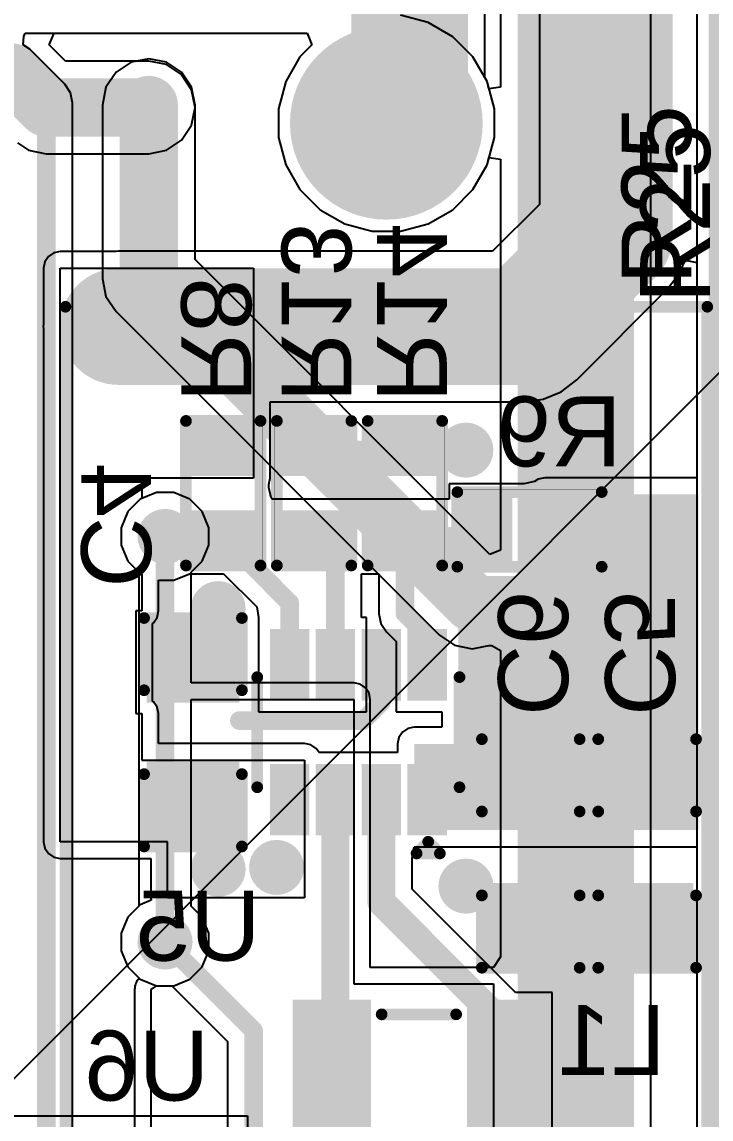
# Model space of a CAD drawing. Header units: inches. Extents: x -3 to 5389, y -3 to 5396.
# Drawn here: x 14.42 to 21.93, y 19.66 to 31.61 of the extents above; entities that cross this region are included whole.
import ezdxf

# ---------------------------------------------------------------- set-up
doc = ezdxf.new("R2010")
doc.units = ezdxf.units.IN
for name, color, linetype in [('Board_Outline', 216, 'Continuous'), ('Bottom Layer', 5, 'Continuous'), ('Bottom Overlay', 54, 'Continuous'), ('Bottom Paste', 16, 'Continuous'), ('Bottom Solder', 6, 'Continuous'), ('Mechanical 15', 56, 'Continuous'), ('Multi-Layer', 9, 'Continuous'), ('Pad Holes', 156, 'Continuous'), ('Top Layer', 1, 'Continuous'), ('Top Overlay', 2, 'Continuous'), ('Top Solder', 216, 'Continuous'), ('Via Holes', 16, 'Continuous')]:
    doc.layers.add(name, color=color, linetype=linetype)
doc.styles.add('Arial', font='', dxfattribs={"height": 0.2})
doc.styles.get('Arial').set_extended_font_data('Arial')

msp = doc.modelspace()

# ---------------------------------------------------------------- hatches: boundary and pattern name
at = {"layer": 'Bottom Layer'}
h = msp.add_hatch(color=5, dxfattribs=at)
edge = h.paths.add_edge_path()
edge.add_arc((18.393, 30.508), 1, 0, 360)
h = msp.add_hatch(color=5, dxfattribs=at)
edge = h.paths.add_edge_path()
edge.add_arc((15.802, 30.68), 0.3, 0, 360)
for points in [[(16.932, 26.718), (16.297, 26.718), (16.297, 27.175), (16.932, 27.175)], [(17.288, 27.175), (17.923, 27.175), (17.923, 26.718), (17.288, 26.718)], [(18.913, 26.718), (18.278, 26.718), (18.278, 27.175), (18.913, 27.175)], [(20.12, 22.806), (21.796, 22.806), (21.796, 26.464), (20.12, 26.464)], [(19.713, 26.4), (19.713, 25.765), (19.256, 25.765), (19.256, 26.4)], [(20.653, 26.4), (20.653, 25.765), (20.196, 25.765), (20.196, 26.4)], [(16.932, 25.778), (16.297, 25.778), (16.297, 26.235), (16.932, 26.235)], [(17.288, 26.235), (17.923, 26.235), (17.923, 25.778), (17.288, 25.778)], [(18.913, 25.778), (18.278, 25.778), (18.278, 26.235), (18.913, 26.235)], [(19.18, 23.593), (20.323, 23.593), (20.323, 25.575), (19.18, 25.575)], [(15.84, 25.016), (16.729, 25.016), (16.729, 24.254), (15.84, 24.254)], [(17.178, 24.273), (17.178, 24.943), (17.498, 24.943), (17.498, 24.273)], [(17.678, 24.273), (17.678, 24.943), (17.998, 24.943), (17.998, 24.273)], [(18.178, 24.273), (18.178, 24.943), (18.498, 24.943), (18.498, 24.273)], [(18.678, 24.273), (18.678, 24.943), (18.998, 24.943), (18.998, 24.273)], [(18.697, 22.806), (21.72, 22.806), (21.72, 23.746), (18.697, 23.746)], [(20.413, 22.933), (19.524, 22.933), (19.524, 23.695), (20.413, 23.695)], [(21.682, 22.933), (20.793, 22.933), (20.793, 23.695), (21.682, 23.695)], [(15.84, 23.492), (16.729, 23.492), (16.729, 22.73), (15.84, 22.73)], [(17.178, 22.803), (17.178, 23.473), (17.498, 23.473), (17.498, 22.803)], [(17.678, 22.803), (17.678, 23.473), (17.998, 23.473), (17.998, 22.803)], [(18.178, 22.803), (18.178, 23.473), (18.498, 23.473), (18.498, 22.803)], [(18.678, 22.803), (18.678, 23.473), (18.998, 23.473), (18.998, 22.803)], [(20.413, 21.409), (19.524, 21.409), (19.524, 22.171), (20.413, 22.171)], [(21.682, 21.409), (20.793, 21.409), (20.793, 22.171), (21.682, 22.171)], [(18.123, 18.658), (17.473, 18.658), (17.473, 20.858), (18.123, 20.858)], [(20.023, 18.658), (19.373, 18.658), (19.373, 20.858), (20.023, 20.858)]]:
    msp.add_hatch(color=5, dxfattribs=at).paths.add_polyline_path(points)
h = msp.add_hatch(color=5, dxfattribs=at)
edge = h.paths.add_edge_path()
edge.add_arc((19.261, 26.946), 0.3, 0, 360)
h = msp.add_hatch(color=5, dxfattribs=at)
edge = h.paths.add_edge_path()
edge.add_arc((15.98, 26.006), 0.3, 0, 360)
h = msp.add_hatch(color=5, dxfattribs=at)
edge = h.paths.add_edge_path()
edge.add_arc((19.329, 25.287), 0.3, 0, 360)
h = msp.add_hatch(color=5, dxfattribs=at)
edge = h.paths.add_edge_path()
edge.add_arc((16.559, 25.219), 0.3, 0, 360)
h = msp.add_hatch(color=5, dxfattribs=at)
edge = h.paths.add_edge_path()
edge.add_arc((16.559, 22.38), 0.3, 0, 360)
h = msp.add_hatch(color=5, dxfattribs=at)
edge = h.paths.add_edge_path()
edge.add_arc((17.196, 22.4), 0.3, 0, 360)
h = msp.add_hatch(color=5, dxfattribs=at)
edge = h.paths.add_edge_path()
edge.add_arc((19.261, 22.196), 0.3, 0, 360)
h = msp.add_hatch(color=5, dxfattribs=at)
edge = h.paths.add_edge_path()
edge.add_arc((15.98, 21.587), 0.3, 0, 360)
at = {"layer": 'Bottom Paste'}
for points in [[(16.932, 26.718), (16.297, 26.718), (16.297, 27.175), (16.932, 27.175)], [(17.288, 27.175), (17.923, 27.175), (17.923, 26.718), (17.288, 26.718)], [(18.913, 26.718), (18.278, 26.718), (18.278, 27.175), (18.913, 27.175)], [(19.713, 26.4), (19.713, 25.765), (19.256, 25.765), (19.256, 26.4)], [(20.653, 26.4), (20.653, 25.765), (20.196, 25.765), (20.196, 26.4)], [(16.932, 25.778), (16.297, 25.778), (16.297, 26.235), (16.932, 26.235)], [(17.288, 26.235), (17.923, 26.235), (17.923, 25.778), (17.288, 25.778)], [(18.913, 25.778), (18.278, 25.778), (18.278, 26.235), (18.913, 26.235)], [(15.84, 25.016), (16.729, 25.016), (16.729, 24.254), (15.84, 24.254)], [(17.178, 24.273), (17.178, 24.943), (17.498, 24.943), (17.498, 24.273)], [(17.678, 24.273), (17.678, 24.943), (17.998, 24.943), (17.998, 24.273)], [(18.178, 24.273), (18.178, 24.943), (18.498, 24.943), (18.498, 24.273)], [(18.678, 24.273), (18.678, 24.943), (18.998, 24.943), (18.998, 24.273)], [(20.413, 22.933), (19.524, 22.933), (19.524, 23.695), (20.413, 23.695)], [(21.682, 22.933), (20.793, 22.933), (20.793, 23.695), (21.682, 23.695)], [(15.84, 23.492), (16.729, 23.492), (16.729, 22.73), (15.84, 22.73)], [(17.178, 22.803), (17.178, 23.473), (17.498, 23.473), (17.498, 22.803)], [(17.678, 22.803), (17.678, 23.473), (17.998, 23.473), (17.998, 22.803)], [(18.178, 22.803), (18.178, 23.473), (18.498, 23.473), (18.498, 22.803)], [(18.678, 22.803), (18.678, 23.473), (18.998, 23.473), (18.998, 22.803)], [(20.413, 21.409), (19.524, 21.409), (19.524, 22.171), (20.413, 22.171)], [(21.682, 21.409), (20.793, 21.409), (20.793, 22.171), (21.682, 22.171)], [(18.123, 18.658), (17.473, 18.658), (17.473, 20.858), (18.123, 20.858)], [(20.023, 18.658), (19.373, 18.658), (19.373, 20.858), (20.023, 20.858)]]:
    msp.add_hatch(color=16, dxfattribs=at).paths.add_polyline_path(points)
at = {"layer": 'Bottom Solder'}
h = msp.add_hatch(color=6, dxfattribs=at)
edge = h.paths.add_edge_path()
edge.add_arc((18.393, 30.508), 1.051, 0, 360)
for points in [[(16.987, 26.663), (16.242, 26.663), (16.242, 27.23), (16.987, 27.23)], [(17.233, 27.23), (17.978, 27.23), (17.978, 26.663), (17.233, 26.663)], [(18.968, 26.663), (18.223, 26.663), (18.223, 27.23), (18.968, 27.23)], [(19.768, 26.455), (19.768, 25.71), (19.201, 25.71), (19.201, 26.455)], [(20.708, 26.455), (20.708, 25.71), (20.141, 25.71), (20.141, 26.455)], [(16.987, 25.723), (16.242, 25.723), (16.242, 26.29), (16.987, 26.29)], [(17.233, 26.29), (17.978, 26.29), (17.978, 25.723), (17.233, 25.723)], [(18.968, 25.723), (18.223, 25.723), (18.223, 26.29), (18.968, 26.29)], [(15.78, 25.076), (16.789, 25.076), (16.789, 24.194), (15.78, 24.194)], [(17.123, 24.218), (17.123, 24.998), (17.553, 24.998), (17.553, 24.218)], [(17.623, 24.218), (17.623, 24.998), (18.053, 24.998), (18.053, 24.218)], [(18.123, 24.218), (18.123, 24.998), (18.553, 24.998), (18.553, 24.218)], [(18.623, 24.218), (18.623, 24.998), (19.053, 24.998), (19.053, 24.218)], [(20.473, 22.873), (19.464, 22.873), (19.464, 23.755), (20.473, 23.755)], [(21.742, 22.873), (20.733, 22.873), (20.733, 23.755), (21.742, 23.755)], [(15.78, 23.552), (16.789, 23.552), (16.789, 22.67), (15.78, 22.67)], [(17.123, 22.748), (17.123, 23.528), (17.553, 23.528), (17.553, 22.748)], [(17.623, 22.748), (17.623, 23.528), (18.053, 23.528), (18.053, 22.748)], [(18.123, 22.748), (18.123, 23.528), (18.553, 23.528), (18.553, 22.748)], [(18.623, 22.748), (18.623, 23.528), (19.053, 23.528), (19.053, 22.748)], [(20.473, 21.349), (19.464, 21.349), (19.464, 22.231), (20.473, 22.231)], [(21.742, 21.349), (20.733, 21.349), (20.733, 22.231), (21.742, 22.231)], [(18.225, 18.556), (17.372, 18.556), (17.372, 20.96), (18.225, 20.96)], [(20.125, 18.556), (19.272, 18.556), (19.272, 20.96), (20.125, 20.96)]]:
    msp.add_hatch(color=6, dxfattribs=at).paths.add_polyline_path(points)
at = {"layer": 'Multi-Layer'}
h = msp.add_hatch(color=9, dxfattribs=at)
edge = h.paths.add_edge_path()
edge.add_arc((18.393, 30.508), 1, 0, 360)
at = {"layer": 'Pad Holes'}
h = msp.add_hatch(color=7, dxfattribs=at)
edge = h.paths.add_edge_path()
edge.add_arc((18.393, 30.508), 0.6, 0, 360)
at = {"layer": 'Top Layer'}
h = msp.add_hatch(color=1, dxfattribs=at)
edge = h.paths.add_edge_path()
edge.add_arc((18.393, 30.508), 1, 0, 360)
h = msp.add_hatch(color=1, dxfattribs=at)
edge = h.paths.add_edge_path()
edge.add_arc((15.802, 30.68), 0.3, 0, 360)
h = msp.add_hatch(color=1, dxfattribs=at)
edge = h.paths.add_edge_path()
edge.add_arc((19.261, 26.946), 0.3, 0, 360)
h = msp.add_hatch(color=1, dxfattribs=at)
edge = h.paths.add_edge_path()
edge.add_arc((15.98, 26.006), 0.3, 0, 360)
h = msp.add_hatch(color=1, dxfattribs=at)
edge = h.paths.add_edge_path()
edge.add_arc((19.329, 25.287), 0.3, 0, 360)
h = msp.add_hatch(color=1, dxfattribs=at)
edge = h.paths.add_edge_path()
edge.add_arc((16.559, 25.219), 0.3, 0, 360)
h = msp.add_hatch(color=1, dxfattribs=at)
edge = h.paths.add_edge_path()
edge.add_arc((16.559, 22.38), 0.3, 0, 360)
h = msp.add_hatch(color=1, dxfattribs=at)
edge = h.paths.add_edge_path()
edge.add_arc((17.196, 22.4), 0.3, 0, 360)
h = msp.add_hatch(color=1, dxfattribs=at)
edge = h.paths.add_edge_path()
edge.add_arc((19.261, 22.196), 0.3, 0, 360)
h = msp.add_hatch(color=1, dxfattribs=at)
edge = h.paths.add_edge_path()
edge.add_arc((15.98, 21.587), 0.3, 0, 360)
at = {"layer": 'Top Solder'}
h = msp.add_hatch(color=216, dxfattribs=at)
edge = h.paths.add_edge_path()
edge.add_arc((18.393, 30.508), 1.051, 0, 360)
at = {"layer": 'Via Holes'}
h = msp.add_hatch(color=7, dxfattribs=at)
edge = h.paths.add_edge_path()
edge.add_arc((15.802, 30.68), 0.15, 0, 360)
h = msp.add_hatch(color=7, dxfattribs=at)
edge = h.paths.add_edge_path()
edge.add_arc((19.261, 26.946), 0.15, 0, 360)
h = msp.add_hatch(color=7, dxfattribs=at)
edge = h.paths.add_edge_path()
edge.add_arc((15.98, 26.006), 0.15, 0, 360)
h = msp.add_hatch(color=7, dxfattribs=at)
edge = h.paths.add_edge_path()
edge.add_arc((16.559, 25.219), 0.15, 0, 360)
h = msp.add_hatch(color=7, dxfattribs=at)
edge = h.paths.add_edge_path()
edge.add_arc((19.329, 25.287), 0.15, 0, 360)
h = msp.add_hatch(color=7, dxfattribs=at)
edge = h.paths.add_edge_path()
edge.add_arc((16.559, 22.38), 0.15, 0, 360)
h = msp.add_hatch(color=7, dxfattribs=at)
edge = h.paths.add_edge_path()
edge.add_arc((17.196, 22.4), 0.15, 0, 360)
h = msp.add_hatch(color=7, dxfattribs=at)
edge = h.paths.add_edge_path()
edge.add_arc((19.261, 22.196), 0.15, 0, 360)
h = msp.add_hatch(color=7, dxfattribs=at)
edge = h.paths.add_edge_path()
edge.add_arc((15.98, 21.587), 0.15, 0, 360)

# ---------------------------------------------------------------- linework, layer by layer
at = {"layer": 'Board_Outline', "const_width": 0.254}
msp.add_lwpolyline([(22.037, 10), (22.037, 35.25)], dxfattribs=at)
at = {"layer": 'Bottom Layer'}
for p, q in [((20.062, 35.963), (20.062, 29.623)), ((19.466, 31.005), (19.466, 35.125)), ((14.717, 31.361), (14.77, 31.488)), ((14.77, 31.488), (17.529, 31.488)), ((17.529, 31.488), (17.581, 31.361)), ((14.893, 31.185), (14.717, 31.361)), ((17.581, 31.361), (17.451, 31.231)), ((17.451, 31.231), (17.296, 30.962)), ((15.802, 31.185), (14.893, 31.185)), ((15.995, 31.147), (15.802, 31.185)), ((16.159, 31.037), (15.995, 31.147)), ((16.268, 30.873), (16.159, 31.037)), ((17.296, 30.962), (17.216, 30.663)), ((19.491, 30.962), (19.466, 31.005)), ((19.571, 30.663), (19.491, 30.962)), ((16.307, 30.68), (16.268, 30.873)), ((16.268, 30.487), (16.307, 30.68)), ((17.216, 30.663), (17.216, 30.353)), ((19.571, 30.353), (19.571, 30.663)), ((16.159, 30.323), (16.268, 30.487)), ((14.371, 30.294), (14.491, 30.213)), ((15.995, 30.213), (16.159, 30.323)), ((17.216, 30.353), (17.296, 30.053)), ((19.491, 30.053), (19.571, 30.353)), ((14.491, 30.213), (14.684, 30.175)), ((14.684, 30.175), (15.802, 30.175)), ((15.802, 30.175), (15.995, 30.213)), ((17.296, 30.053), (17.451, 29.784)), ((19.336, 29.784), (19.491, 30.053)), ((17.451, 29.784), (17.67, 29.565)), ((19.117, 29.565), (19.336, 29.784)), ((17.67, 29.565), (17.939, 29.41)), ((18.848, 29.41), (19.117, 29.565)), ((20.062, 29.623), (19.552, 29.112)), ((17.939, 29.41), (18.238, 29.33)), ((18.549, 29.33), (18.848, 29.41)), ((18.238, 29.33), (18.549, 29.33)), ((14.708, 29.056), (14.669, 28.997)), ((14.767, 29.095), (14.708, 29.056)), ((14.837, 29.109), (14.767, 29.095)), ((15.445, 29.109), (14.837, 29.109)), ((15.472, 29.112), (15.445, 29.109)), ((19.552, 29.112), (15.472, 29.112)), ((14.669, 28.997), (14.655, 28.927)), ((14.655, 28.927), (14.655, 28.319)), ((14.837, 22.679), (14.837, 28.927)), ((14.837, 28.927), (16.945, 28.927)), ((16.945, 28.927), (16.945, 26.641)), ((21.592, 28.873), (21.651, 29.016)), ((21.651, 29.016), (21.778, 28.991)), ((21.778, 28.991), (21.778, 26.645)), ((21.461, 28.703), (21.592, 28.873)), ((20.471, 27.713), (21.461, 28.703)), ((14.655, 28.319), (14.652, 28.292)), ((14.652, 28.292), (14.655, 28.266)), ((14.655, 28.266), (14.655, 22.679)), ((20.301, 27.582), (20.471, 27.713)), ((19.891, 27.473), (20.103, 27.501)), ((20.103, 27.501), (20.301, 27.582)), ((17.126, 26.641), (17.126, 27.473)), ((17.126, 27.473), (19.891, 27.473)), ((16.945, 26.641), (15.726, 26.641)), ((15.726, 26.641), (15.726, 26.418)), ((17.11, 26.569), (17.112, 26.572)), ((17.11, 26.54), (17.11, 26.569)), ((17.138, 26.425), (17.11, 26.54)), ((17.11, 26.54), (17.11, 26.54)), ((17.112, 26.572), (17.126, 26.641)), ((19.891, 26.578), (19.078, 26.578)), ((19.078, 26.578), (19.078, 26.413)), ((20.008, 26.603), (19.891, 26.578)), ((19.891, 26.578), (19.891, 26.578)), ((20.05, 26.631), (20.008, 26.603)), ((20.12, 26.645), (20.05, 26.631)), ((21.778, 26.645), (20.12, 26.645)), ((15.726, 26.418), (15.709, 26.412)), ((17.147, 26.413), (17.138, 26.425)), ((15.709, 26.412), (15.575, 26.277)), ((19.078, 26.413), (17.147, 26.413)), ((15.575, 26.277), (15.502, 26.101)), ((15.502, 26.101), (15.502, 25.911)), ((15.502, 25.911), (15.575, 25.736)), ((15.575, 25.736), (15.709, 25.601)), ((15.709, 25.601), (15.726, 25.595)), ((15.726, 25.595), (15.726, 25.194)), ((16.075, 25.529), (16.247, 25.6)), ((16.247, 25.6), (16.618, 25.6)), ((16.618, 25.6), (16.979, 25.239)), ((18.123, 25.121), (18.123, 25.6)), ((18.123, 25.6), (18.311, 25.6)), ((18.311, 25.6), (18.311, 25.168)), ((15.907, 25.194), (15.907, 25.529)), ((15.907, 25.529), (16.075, 25.529)), ((16.979, 25.239), (17, 25.121)), ((15.726, 25.194), (15.662, 25.194)), ((15.662, 25.194), (15.662, 24.076)), ((15.854, 25.065), (15.893, 25.124)), ((15.893, 25.124), (15.907, 25.194)), ((17, 25.121), (17, 25.121)), ((17, 25.121), (17, 24.095)), ((18.176, 25.121), (18.123, 25.121)), ((18.176, 24.095), (18.176, 25.121)), ((18.311, 25.168), (18.311, 25.168)), ((18.311, 25.168), (18.333, 25.059)), ((15.843, 25.059), (15.854, 25.065)), ((15.843, 24.211), (15.843, 25.059)), ((18.333, 25.059), (18.394, 24.967)), ((18.394, 24.967), (18.5, 24.861)), ((18.5, 24.861), (18.5, 24.095)), ((15.854, 24.204), (15.843, 24.211)), ((15.893, 24.145), (15.854, 24.204)), ((15.907, 24.076), (15.893, 24.145)), ((15.662, 24.076), (15.726, 24.076)), ((15.726, 24.076), (15.726, 23.568)), ((15.907, 23.749), (15.907, 24.076)), ((17, 24.095), (18.176, 24.095)), ((18.5, 24.095), (18.999, 24.095)), ((18.999, 24.095), (18.999, 23.927)), ((18.628, 23.913), (18.569, 23.874)), ((18.697, 23.927), (18.628, 23.913)), ((18.999, 23.927), (18.697, 23.927)), ((18.53, 23.815), (18.516, 23.746)), ((18.569, 23.874), (18.53, 23.815)), ((17.5, 23.749), (15.907, 23.749)), ((17.569, 23.736), (17.5, 23.749)), ((17.628, 23.696), (17.569, 23.736)), ((17.659, 23.651), (17.628, 23.696)), ((18.516, 23.746), (18.516, 23.651)), ((15.726, 23.568), (17.5, 23.568)), ((17.5, 23.568), (17.5, 22.625)), ((18.516, 23.651), (17.659, 23.651)), ((14.655, 22.679), (14.669, 22.61)), ((14.669, 22.61), (14.708, 22.551)), ((16.005, 22.679), (14.837, 22.679)), ((16.005, 22.069), (16.005, 22.679)), ((17.5, 22.625), (17.501, 22.625)), ((17.501, 22.625), (17.501, 22.069)), ((18.674, 22.501), (18.697, 22.625)), ((18.697, 22.625), (21.778, 22.625)), ((21.778, 22.625), (21.778, 18.907)), ((14.708, 22.551), (14.767, 22.512)), ((14.767, 22.512), (14.837, 22.498)), ((14.837, 22.498), (15.824, 22.498)), ((15.824, 22.498), (15.824, 22.069)), ((18.674, 22.162), (18.674, 22.501)), ((19.801, 21.036), (18.674, 22.162)), ((15.829, 22.042), (15.709, 21.992)), ((15.824, 22.069), (15.829, 22.042)), ((17.501, 22.069), (16.005, 22.069)), ((15.709, 21.992), (15.575, 21.858)), ((15.575, 21.858), (15.502, 21.682)), ((15.502, 21.682), (15.502, 21.492)), ((15.502, 21.492), (15.575, 21.316)), ((15.575, 21.316), (15.709, 21.182)), ((15.709, 21.182), (15.885, 21.109)), ((15.885, 21.109), (16.054, 21.109)), ((16.054, 21.109), (16.66, 20.504)), ((20.201, 21.036), (19.801, 21.036)), ((20.201, 18.646), (20.201, 21.036)), ((16.66, 20.504), (16.66, 18.691))]:
    msp.add_line(p, q, dxfattribs=at)
for points, const_width in [([(20.882, 29.283), (20.882, 35.963)], 1.27), ([(18.647, 30.761), (18.647, 35.125)], 1.27), ([(9.063, 31.061), (14.303, 31.061)], 0.635), ([(14.303, 31.061), (14.684, 30.68)], 0.635), ([(18.393, 30.508), (18.647, 30.761)], 1.27), ([(14.684, 30.68), (15.802, 30.68)], 0.635), ([(19.891, 28.292), (20.882, 29.283)], 1.27), ([(15.472, 28.292), (19.891, 28.292)], 1.27), ([(17.605, 26.946), (19.261, 26.946)], 0.203), ([(19.409, 26.006), (19.485, 26.083)], 0.203), ([(15.98, 26.006), (16.615, 26.006)], 0.203), ([(16.615, 26.006), (17.338, 25.283)], 0.203), ([(17.605, 26.006), (17.838, 25.774)], 0.203), ([(18.596, 25.168), (18.596, 26.006)], 0.203), ([(18.596, 26.006), (19.409, 26.006)], 0.203), ([(17.838, 24.608), (17.838, 25.774)], 0.203), ([(17.338, 24.608), (17.338, 25.283)], 0.203), ([(18.596, 25.168), (18.838, 24.926)], 0.203), ([(18.838, 24.608), (18.838, 24.926)], 0.203), ([(18.338, 24.199), (18.338, 24.608)], 0.203), ([(18.139, 24), (18.338, 24.199)], 0.203), ([(16.79, 24), (18.139, 24)], 0.203), ([(17.838, 21.997), (17.838, 23.138)], 0.305), ([(18.338, 22.023), (18.338, 23.138)], 0.305), ([(17.838, 19.681), (17.838, 21.997)], 0.305), ([(18.338, 22.023), (19.698, 20.662)], 0.305), ([(15.98, 21.587), (16.945, 20.622)], 0.203), ([(19.698, 19.428), (19.698, 20.662)], 0.305), ([(16.945, 18.691), (16.945, 20.622)], 0.203), ([(17.712, 19.555), (17.838, 19.681)], 0.305)]:
    msp.add_lwpolyline(points, dxfattribs=dict(at, const_width=const_width))
for points, const_width in [([(14.144, 31.061, 1), (14.462, 31.061, 1)], 0.318), ([(14.144, 31.061, 1), (14.462, 31.061, 1)], 0.318), ([(18.329, 30.761, 1), (18.964, 30.761, 1)], 0.635), ([(18.329, 30.761, 1), (18.964, 30.761, 1)], 0.635), ([(18.076, 30.508, 1), (18.711, 30.508, 1)], 0.635), ([(14.525, 30.68, 1), (14.843, 30.68, 1)], 0.318), ([(14.525, 30.68, 1), (14.843, 30.68, 1)], 0.318), ([(15.643, 30.68, 1), (15.961, 30.68, 1)], 0.318), ([(20.564, 29.283, 1), (21.199, 29.283, 1)], 0.635), ([(20.564, 29.283, 1), (21.199, 29.283, 1)], 0.635), ([(15.154, 28.292, 1), (15.789, 28.292, 1)], 0.635), ([(19.574, 28.292, 1), (20.209, 28.292, 1)], 0.635), ([(19.574, 28.292, 1), (20.209, 28.292, 1)], 0.635), ([(17.554, 26.946, 1), (17.656, 26.946, 1)], 0.102), ([(19.21, 26.946, 1), (19.312, 26.946, 1)], 0.102), ([(19.434, 26.083, 1), (19.536, 26.083, 1)], 0.102), ([(15.929, 26.006, 1), (16.03, 26.006, 1)], 0.102), ([(16.564, 26.006, 1), (16.665, 26.006, 1)], 0.102), ([(16.564, 26.006, 1), (16.665, 26.006, 1)], 0.102), ([(17.554, 26.006, 1), (17.656, 26.006, 1)], 0.102), ([(18.545, 26.006, 1), (18.647, 26.006, 1)], 0.102), ([(18.545, 26.006, 1), (18.647, 26.006, 1)], 0.102), ([(19.358, 26.006, 1), (19.459, 26.006, 1)], 0.102), ([(19.358, 26.006, 1), (19.459, 26.006, 1)], 0.102), ([(17.787, 25.774, 1), (17.889, 25.774, 1)], 0.102), ([(17.787, 25.774, 1), (17.889, 25.774, 1)], 0.102), ([(17.287, 25.283, 1), (17.389, 25.283, 1)], 0.102), ([(17.287, 25.283, 1), (17.389, 25.283, 1)], 0.102), ([(18.545, 25.168, 1), (18.647, 25.168, 1)], 0.102), ([(18.545, 25.168, 1), (18.647, 25.168, 1)], 0.102), ([(18.787, 24.926, 1), (18.889, 24.926, 1)], 0.102), ([(18.787, 24.926, 1), (18.889, 24.926, 1)], 0.102), ([(17.287, 24.608, 1), (17.389, 24.608, 1)], 0.102), ([(17.787, 24.608, 1), (17.889, 24.608, 1)], 0.102), ([(18.287, 24.608, 1), (18.389, 24.608, 1)], 0.102), ([(18.787, 24.608, 1), (18.889, 24.608, 1)], 0.102), ([(18.287, 24.199, 1), (18.389, 24.199, 1)], 0.102), ([(18.287, 24.199, 1), (18.389, 24.199, 1)], 0.102), ([(16.74, 24, 1), (16.841, 24, 1)], 0.102), ([(18.088, 24, 1), (18.189, 24, 1)], 0.102), ([(18.088, 24, 1), (18.189, 24, 1)], 0.102), ([(17.762, 23.138, 1), (17.914, 23.138, 1)], 0.152), ([(18.262, 23.138, 1), (18.414, 23.138, 1)], 0.152), ([(17.762, 21.997, 1), (17.914, 21.997, 1)], 0.152), ([(17.762, 21.997, 1), (17.914, 21.997, 1)], 0.152), ([(18.262, 22.023, 1), (18.414, 22.023, 1)], 0.152), ([(18.262, 22.023, 1), (18.414, 22.023, 1)], 0.152), ([(15.929, 21.587, 1), (16.03, 21.587, 1)], 0.102), ([(19.622, 20.662, 1), (19.774, 20.662, 1)], 0.152), ([(19.622, 20.662, 1), (19.774, 20.662, 1)], 0.152), ([(16.894, 20.622, 1), (16.996, 20.622, 1)], 0.102), ([(16.894, 20.622, 1), (16.996, 20.622, 1)], 0.102), ([(17.762, 19.681, 1), (17.914, 19.681, 1)], 0.152), ([(17.762, 19.681, 1), (17.914, 19.681, 1)], 0.152), ([(17.636, 19.555, 1), (17.788, 19.555, 1)], 0.152)]:
    msp.add_lwpolyline(points, format="xyb", close=True, dxfattribs=dict(at, const_width=const_width))
at = {"layer": 'Bottom Overlay'}
for points, const_width in [([(16.208, 27.264), (17.021, 27.264)], 0.127), ([(16.208, 25.689), (16.208, 27.264)], 0.127), ([(17.021, 25.689), (17.021, 27.264)], 0.127), ([(17.046, 25.664), (17.046, 27.289)], 0.00323), ([(17.199, 27.264), (18.012, 27.264)], 0.127), ([(17.199, 25.689), (17.199, 27.264)], 0.127), ([(17.173, 25.664), (17.173, 27.289)], 0.00323), ([(18.012, 25.689), (18.012, 27.264)], 0.127), ([(18.189, 27.264), (19.002, 27.264)], 0.127), ([(18.189, 25.689), (18.189, 27.264)], 0.127), ([(19.002, 25.689), (19.002, 27.264)], 0.127), ([(19.028, 25.664), (19.028, 27.289)], 0.00323), ([(19.167, 26.489), (20.742, 26.489)], 0.127), ([(19.167, 25.676), (19.167, 26.489)], 0.127), ([(20.742, 25.676), (20.742, 26.489)], 0.127), ([(19.142, 26.514), (20.767, 26.514)], 0.00323), ([(16.208, 25.689), (17.021, 25.689)], 0.127), ([(17.199, 25.689), (18.012, 25.689)], 0.127), ([(18.189, 25.689), (19.002, 25.689)], 0.127), ([(19.167, 25.676), (20.742, 25.676)], 0.127), ([(15.751, 25.117), (16.818, 25.117)], 0.127), ([(15.751, 24.33), (15.751, 25.117)], 0.127), ([(16.818, 24.33), (16.818, 25.117)], 0.127), ([(16.985, 23.273), (16.985, 24.473)], 0.127), ([(19.191, 23.273), (19.191, 24.473)], 0.127), ([(19.435, 23.009), (19.435, 23.797)], 0.127), ([(19.435, 23.797), (20.502, 23.797)], 0.127), ([(20.502, 23.009), (20.502, 23.797)], 0.127), ([(20.704, 23.009), (20.704, 23.797)], 0.127), ([(20.704, 23.797), (21.771, 23.797)], 0.127), ([(21.771, 23.009), (21.771, 23.797)], 0.127), ([(15.751, 22.628), (15.751, 23.416)], 0.127), ([(16.818, 22.628), (16.818, 23.416)], 0.127), ([(18.723, 22.552), (18.85, 22.679)], 0.127), ([(18.85, 22.679), (18.977, 22.552)], 0.127), ([(15.751, 22.628), (16.818, 22.628)], 0.127), ([(18.723, 22.552), (18.977, 22.552)], 0.127), ([(19.435, 21.307), (19.435, 22.095)], 0.127), ([(20.502, 21.307), (20.502, 22.095)], 0.127), ([(20.704, 21.307), (20.704, 22.095)], 0.127), ([(21.771, 21.307), (21.771, 22.095)], 0.127), ([(19.435, 21.307), (20.502, 21.307)], 0.127), ([(20.704, 21.307), (21.771, 21.307)], 0.127), ([(18.342, 20.799), (19.155, 20.799)], 0.127)]:
    msp.add_lwpolyline(points, dxfattribs=dict(at, const_width=const_width))
for points, const_width in [([(16.176, 27.264, 1), (16.24, 27.264, 1)], 0.0635), ([(16.176, 27.264, 1), (16.24, 27.264, 1)], 0.0635), ([(16.989, 27.264, 1), (17.053, 27.264, 1)], 0.0635), ([(16.989, 27.264, 1), (17.053, 27.264, 1)], 0.0635), ([(17.046, 27.289, 1), (17.047, 27.289, 1)], 0.00161), ([(17.167, 27.264, 1), (17.231, 27.264, 1)], 0.0635), ([(17.167, 27.264, 1), (17.231, 27.264, 1)], 0.0635), ([(17.173, 27.289, 1), (17.174, 27.289, 1)], 0.00161), ([(17.98, 27.264, 1), (18.043, 27.264, 1)], 0.0635), ([(17.98, 27.264, 1), (18.043, 27.264, 1)], 0.0635), ([(18.158, 27.264, 1), (18.221, 27.264, 1)], 0.0635), ([(18.158, 27.264, 1), (18.221, 27.264, 1)], 0.0635), ([(18.97, 27.264, 1), (19.034, 27.264, 1)], 0.0635), ([(18.97, 27.264, 1), (19.034, 27.264, 1)], 0.0635), ([(19.027, 27.289, 1), (19.028, 27.289, 1)], 0.00161), ([(19.136, 26.489, 1), (19.199, 26.489, 1)], 0.0635), ([(19.136, 26.489, 1), (19.199, 26.489, 1)], 0.0635), ([(20.71, 26.489, 1), (20.774, 26.489, 1)], 0.0635), ([(20.71, 26.489, 1), (20.774, 26.489, 1)], 0.0635), ([(19.141, 26.514, 1), (19.143, 26.514, 1)], 0.00161), ([(20.767, 26.514, 1), (20.768, 26.514, 1)], 0.00161), ([(16.176, 25.689, 1), (16.24, 25.689, 1)], 0.0635), ([(16.176, 25.689, 1), (16.24, 25.689, 1)], 0.0635), ([(16.989, 25.689, 1), (17.053, 25.689, 1)], 0.0635), ([(16.989, 25.689, 1), (17.053, 25.689, 1)], 0.0635), ([(17.167, 25.689, 1), (17.231, 25.689, 1)], 0.0635), ([(17.167, 25.689, 1), (17.231, 25.689, 1)], 0.0635), ([(17.98, 25.689, 1), (18.043, 25.689, 1)], 0.0635), ([(17.98, 25.689, 1), (18.043, 25.689, 1)], 0.0635), ([(18.158, 25.689, 1), (18.221, 25.689, 1)], 0.0635), ([(18.158, 25.689, 1), (18.221, 25.689, 1)], 0.0635), ([(18.97, 25.689, 1), (19.034, 25.689, 1)], 0.0635), ([(18.97, 25.689, 1), (19.034, 25.689, 1)], 0.0635), ([(19.136, 25.676, 1), (19.199, 25.676, 1)], 0.0635), ([(19.136, 25.676, 1), (19.199, 25.676, 1)], 0.0635), ([(20.71, 25.676, 1), (20.774, 25.676, 1)], 0.0635), ([(20.71, 25.676, 1), (20.774, 25.676, 1)], 0.0635), ([(17.046, 25.664, 1), (17.047, 25.664, 1)], 0.00161), ([(17.173, 25.664, 1), (17.174, 25.664, 1)], 0.00161), ([(19.027, 25.664, 1), (19.028, 25.664, 1)], 0.00161), ([(15.719, 25.117, 1), (15.783, 25.117, 1)], 0.0635), ([(15.719, 25.117, 1), (15.783, 25.117, 1)], 0.0635), ([(16.786, 25.117, 1), (16.85, 25.117, 1)], 0.0635), ([(16.786, 25.117, 1), (16.85, 25.117, 1)], 0.0635), ([(16.953, 24.473, 1), (17.017, 24.473, 1)], 0.0635), ([(19.159, 24.473, 1), (19.223, 24.473, 1)], 0.0635), ([(15.719, 24.33, 1), (15.783, 24.33, 1)], 0.0635), ([(16.786, 24.33, 1), (16.85, 24.33, 1)], 0.0635), ([(19.403, 23.797, 1), (19.467, 23.797, 1)], 0.0635), ([(19.403, 23.797, 1), (19.467, 23.797, 1)], 0.0635), ([(20.47, 23.797, 1), (20.533, 23.797, 1)], 0.0635), ([(20.47, 23.797, 1), (20.533, 23.797, 1)], 0.0635), ([(20.672, 23.797, 1), (20.736, 23.797, 1)], 0.0635), ([(20.672, 23.797, 1), (20.736, 23.797, 1)], 0.0635), ([(21.739, 23.797, 1), (21.803, 23.797, 1)], 0.0635), ([(21.739, 23.797, 1), (21.803, 23.797, 1)], 0.0635), ([(15.719, 23.416, 1), (15.783, 23.416, 1)], 0.0635), ([(16.786, 23.416, 1), (16.85, 23.416, 1)], 0.0635), ([(16.953, 23.273, 1), (17.017, 23.273, 1)], 0.0635), ([(19.159, 23.273, 1), (19.223, 23.273, 1)], 0.0635), ([(19.403, 23.009, 1), (19.467, 23.009, 1)], 0.0635), ([(20.47, 23.009, 1), (20.533, 23.009, 1)], 0.0635), ([(20.672, 23.009, 1), (20.736, 23.009, 1)], 0.0635), ([(21.739, 23.009, 1), (21.803, 23.009, 1)], 0.0635), ([(18.818, 22.679, 1), (18.882, 22.679, 1)], 0.0635), ([(18.818, 22.679, 1), (18.882, 22.679, 1)], 0.0635), ([(15.719, 22.628, 1), (15.783, 22.628, 1)], 0.0635), ([(15.719, 22.628, 1), (15.783, 22.628, 1)], 0.0635), ([(16.786, 22.628, 1), (16.85, 22.628, 1)], 0.0635), ([(16.786, 22.628, 1), (16.85, 22.628, 1)], 0.0635), ([(18.691, 22.552, 1), (18.755, 22.552, 1)], 0.0635), ([(18.691, 22.552, 1), (18.755, 22.552, 1)], 0.0635), ([(18.945, 22.552, 1), (19.009, 22.552, 1)], 0.0635), ([(18.945, 22.552, 1), (19.009, 22.552, 1)], 0.0635), ([(19.403, 22.095, 1), (19.467, 22.095, 1)], 0.0635), ([(20.47, 22.095, 1), (20.533, 22.095, 1)], 0.0635), ([(20.672, 22.095, 1), (20.736, 22.095, 1)], 0.0635), ([(21.739, 22.095, 1), (21.803, 22.095, 1)], 0.0635), ([(19.403, 21.307, 1), (19.467, 21.307, 1)], 0.0635), ([(19.403, 21.307, 1), (19.467, 21.307, 1)], 0.0635), ([(20.47, 21.307, 1), (20.533, 21.307, 1)], 0.0635), ([(20.47, 21.307, 1), (20.533, 21.307, 1)], 0.0635), ([(20.672, 21.307, 1), (20.736, 21.307, 1)], 0.0635), ([(20.672, 21.307, 1), (20.736, 21.307, 1)], 0.0635), ([(21.739, 21.307, 1), (21.803, 21.307, 1)], 0.0635), ([(21.739, 21.307, 1), (21.803, 21.307, 1)], 0.0635), ([(18.31, 20.799, 1), (18.374, 20.799, 1)], 0.0635), ([(19.123, 20.799, 1), (19.186, 20.799, 1)], 0.0635)]:
    msp.add_lwpolyline(points, format="xyb", close=True, dxfattribs=dict(at, const_width=const_width))
at = {"layer": 'Bottom Solder'}
msp.add_line((10.006, 15.772), (5388.927, 5395.525), dxfattribs=at)
at = {"layer": 'Mechanical 15'}
for p, q in [((0.079, 19.694), (16.879, 19.694)), ((16.879, 19.694), (16.879, 6.294))]:
    msp.add_line(p, q, dxfattribs=at)
at = {"layer": 'Top Layer'}
for p, q in [((19.639, 35.972), (19.639, 30.899)), ((21.279, 21.821), (21.279, 35.633)), ((21.778, 35.25), (21.778, 18.907)), ((18.848, 31.605), (18.549, 31.685)), ((19.117, 31.45), (18.848, 31.605)), ((14.433, 31.361), (14.441, 31.454)), ((14.441, 31.454), (14.454, 31.488)), ((14.454, 31.488), (17.529, 31.488)), ((17.529, 31.488), (17.581, 31.361)), ((19.336, 31.231), (19.117, 31.45)), ((14.505, 31.313), (14.433, 31.361)), ((17.581, 31.361), (17.451, 31.231)), ((14.886, 30.932), (14.505, 31.313)), ((15.802, 31.21), (15.609, 31.172)), ((15.995, 31.172), (15.802, 31.21)), ((17.451, 31.231), (17.296, 30.962)), ((19.491, 30.962), (19.336, 31.231)), ((15.609, 31.172), (15.445, 31.063)), ((16.159, 31.063), (15.995, 31.172)), ((15.445, 31.063), (15.335, 30.899)), ((16.268, 30.899), (16.159, 31.063)), ((17.296, 30.962), (17.216, 30.663)), ((19.512, 30.883), (19.491, 30.962)), ((14.947, 30.84), (14.886, 30.932)), ((14.969, 30.731), (14.947, 30.84)), ((15.335, 30.899), (15.297, 30.705)), ((16.307, 30.705), (16.268, 30.899)), ((19.639, 30.899), (19.512, 30.883)), ((14.969, 18.657), (14.969, 30.731)), ((14.969, 30.731), (14.969, 30.731)), ((15.297, 30.705), (15.297, 28.814)), ((16.307, 29.024), (16.307, 30.705)), ((17.216, 30.663), (17.216, 30.353)), ((17.216, 30.353), (17.296, 30.053)), ((19.491, 30.053), (19.512, 30.133)), ((19.512, 30.133), (19.639, 30.116)), ((17.296, 30.053), (17.451, 29.784)), ((19.336, 29.784), (19.491, 30.053)), ((19.639, 30.116), (19.639, 25.857)), ((17.451, 29.784), (17.67, 29.565)), ((19.117, 29.565), (19.336, 29.784)), ((17.67, 29.565), (17.939, 29.41)), ((18.848, 29.41), (19.117, 29.565)), ((17.939, 29.41), (18.238, 29.33)), ((18.549, 29.33), (18.848, 29.41)), ((18.238, 29.33), (18.549, 29.33)), ((19.522, 25.808), (16.307, 29.024)), ((15.297, 28.814), (15.335, 28.621)), ((15.335, 28.621), (15.445, 28.457)), ((15.445, 28.457), (18.972, 24.93)), ((15.885, 26.484), (15.709, 26.412)), ((16.075, 26.484), (15.885, 26.484)), ((16.25, 26.412), (16.075, 26.484)), ((15.709, 26.412), (15.575, 26.277)), ((16.385, 26.277), (16.25, 26.412)), ((15.575, 26.277), (15.502, 26.101)), ((16.457, 26.101), (16.385, 26.277)), ((15.502, 26.101), (15.502, 25.911)), ((16.457, 25.911), (16.457, 26.101)), ((15.502, 25.911), (15.575, 25.736)), ((16.385, 25.736), (16.457, 25.911)), ((19.639, 25.857), (19.522, 25.808)), ((15.575, 25.736), (15.695, 25.616)), ((16.264, 25.616), (16.385, 25.736)), ((15.695, 25.616), (15.695, 21.978)), ((16.264, 24.41), (16.264, 25.616)), ((18.972, 24.93), (19.136, 24.821)), ((19.136, 24.821), (19.329, 24.782)), ((19.329, 24.782), (19.512, 24.819)), ((19.512, 24.819), (19.542, 24.816)), ((19.542, 24.816), (19.639, 24.764)), ((19.639, 24.764), (19.639, 21.821)), ((18.037, 24.41), (16.264, 24.41)), ((18.106, 24.396), (18.037, 24.41)), ((18.165, 24.357), (18.106, 24.396)), ((18.204, 24.298), (18.165, 24.357)), ((18.218, 24.228), (18.204, 24.298)), ((16.264, 21.978), (16.264, 24.228)), ((16.264, 24.228), (18.037, 24.228)), ((18.037, 24.228), (18.037, 21.13)), ((18.218, 21.311), (18.218, 24.228)), ((15.695, 21.978), (15.575, 21.858)), ((16.385, 21.858), (16.264, 21.978)), ((15.575, 21.858), (15.502, 21.682)), ((16.457, 21.682), (16.385, 21.858)), ((19.639, 21.821), (19.639, 21.425)), ((21.279, 18.894), (21.279, 21.821)), ((15.502, 21.682), (15.502, 21.492)), ((16.457, 21.492), (16.457, 21.682)), ((15.502, 21.492), (15.575, 21.316)), ((16.385, 21.316), (16.457, 21.492)), ((19.639, 21.425), (19.561, 21.311)), ((15.575, 21.316), (15.696, 21.195)), ((16.25, 21.182), (16.385, 21.316)), ((19.561, 21.311), (18.218, 21.311)), ((15.676, 21.171), (15.67, 21.155)), ((15.689, 21.184), (15.676, 21.171)), ((15.696, 21.195), (15.689, 21.184)), ((16.075, 21.109), (16.25, 21.182)), ((15.649, 21.088), (15.646, 21.071)), ((15.646, 21.071), (15.646, 15.695)), ((15.656, 21.123), (15.649, 21.106)), ((15.649, 21.106), (15.649, 21.088)), ((15.66, 21.14), (15.656, 21.123)), ((15.67, 21.155), (15.66, 21.14)), ((15.827, 21.071), (15.885, 21.109)), ((15.827, 11.957), (15.827, 21.071)), ((15.885, 21.109), (16.075, 21.109)), ((18.037, 21.13), (19.561, 21.13)), ((19.561, 21.13), (19.561, 11.334))]:
    msp.add_line(p, q, dxfattribs=at)
for points, const_width in [([(20.459, 21.821), (20.459, 35.972)], 1.27), ([(14.303, 31.112), (14.684, 30.731)], 0.203), ([(15.802, 30.68), (15.802, 30.705)], 0.635), ([(15.802, 28.814), (15.802, 30.68)], 0.635), ([(14.684, 18.657), (14.684, 30.731)], 0.203), ([(15.802, 28.814), (19.329, 25.287)], 0.635), ([(15.98, 21.587), (15.98, 26.006)], 0.203), ([(20.459, 11.073), (20.459, 21.821)], 1.27)]:
    msp.add_lwpolyline(points, dxfattribs=dict(at, const_width=const_width))
for points, const_width in [([(15.643, 30.705, 1), (15.961, 30.705, 1)], 0.318), ([(15.643, 30.68, 1), (15.961, 30.68, 1)], 0.318), ([(15.643, 30.68, 1), (15.961, 30.68, 1)], 0.318), ([(14.633, 30.731, 1), (14.735, 30.731, 1)], 0.102), ([(14.633, 30.731, 1), (14.735, 30.731, 1)], 0.102), ([(15.643, 28.814, 1), (15.961, 28.814, 1)], 0.318), ([(15.643, 28.814, 1), (15.961, 28.814, 1)], 0.318), ([(15.929, 26.006, 1), (16.03, 26.006, 1)], 0.102), ([(19.17, 25.287, 1), (19.488, 25.287, 1)], 0.318), ([(20.142, 21.821, 1), (20.777, 21.821, 1)], 0.635), ([(20.142, 21.821, 1), (20.777, 21.821, 1)], 0.635), ([(15.929, 21.587, 1), (16.03, 21.587, 1)], 0.102)]:
    msp.add_lwpolyline(points, format="xyb", close=True, dxfattribs=dict(at, const_width=const_width))
at = {"layer": 'Top Overlay', "const_width": 0.127}
for points in [[(14.893, 28.508), (21.893, 28.508)], [(14.893, 11.008), (14.893, 28.508)], [(21.893, 11.008), (21.893, 28.508)]]:
    msp.add_lwpolyline(points, dxfattribs=at)
at = {"layer": 'Top Overlay', "const_width": 0.0635}
for points in [[(14.862, 28.508, 1), (14.925, 28.508, 1)], [(14.862, 28.508, 1), (14.925, 28.508, 1)], [(21.862, 28.508, 1), (21.925, 28.508, 1)], [(21.862, 28.508, 1), (21.925, 28.508, 1)]]:
    msp.add_lwpolyline(points, format="xyb", close=True, dxfattribs=at)

# ---------------------------------------------------------------- texts
at = {"layer": 'Bottom Overlay', "style": 'Arial', "text_generation_flag": 2}
for s, p in [('R13', (17.25, 27.467)), ('R14', (18.291, 27.467)), ('R8', (16.157, 27.467)), ('C4', (15.065, 25.448)), ('C6', (19.612, 24.051)), ('C5', (20.779, 24.051))]:
    msp.add_text(s, height=0.762, rotation=270, dxfattribs=at).set_placement(p)
for s, p in [('R9', (20.958, 26.769)), ('U5', (17.021, 21.384)), ('L1', (21.44, 20.139)), ('U6', (16.462, 19.86))]:
    msp.add_text(s, height=0.762, dxfattribs=at).set_placement(p)
at = {"layer": 'Top Overlay', "style": 'Arial'}
for p in [(21.72, 28.75), (21.923, 28.547)]:
    msp.add_text('R25', height=0.762, rotation=90, dxfattribs=at).set_placement(p)

doc.saveas('drawing.dxf')
